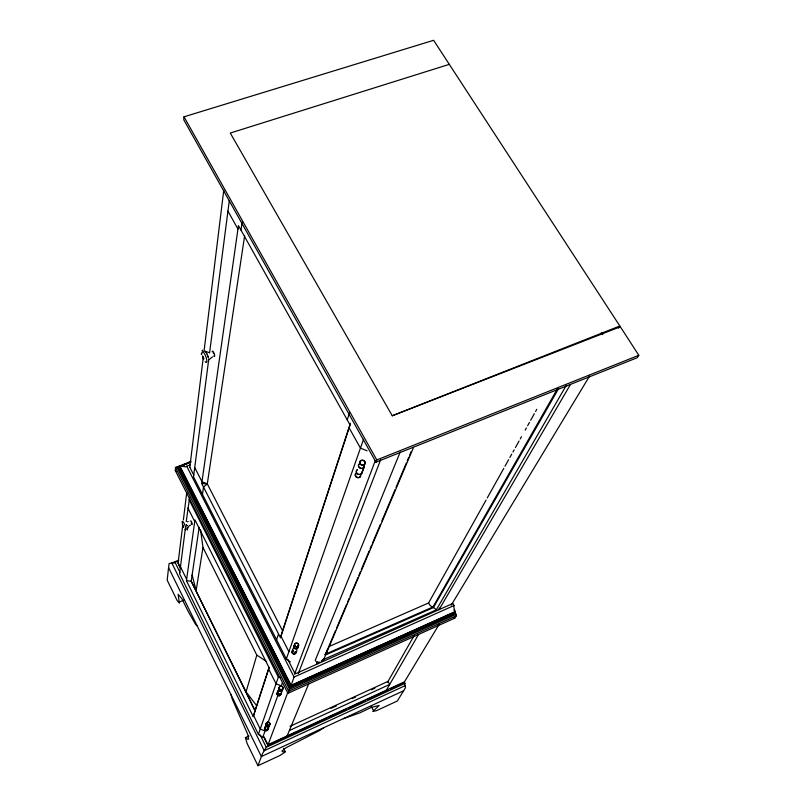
<?xml version="1.0" encoding="UTF-8"?>
<svg xmlns="http://www.w3.org/2000/svg" width="806" height="806" viewBox="0 0 806 806"><rect width="100%" height="100%" fill="white"/><g stroke="black" fill="none" stroke-linecap="round" stroke-linejoin="round"><path stroke-width="1.21" d="M230.788 694.228L232.42 699.487L247.684 734.195L248.661 739.162L247.724 739.314L245.367 737.611L247.2 743.686L257.96 765.7L280.075 755.434L285.354 751.887L282.513 751.736L281.929 751.041L285.858 747.827L319.529 730.568L324.123 727.526M453.677 617.809A3.415 1.189 65.5 0 0 454.896 618.011L456.226 615.875A1.622 0.574 65.4 0 0 455.934 614.444L453.919 609.91M201.339 353.643L201.339 354.499M190.357 520.968C191.334 519.427 193.369 526.933 191.304 523.809M618.545 328.123L619.834 325.997L433.628 40.3L184.01 116.81L183.778 119.792L375.959 462.181L637.254 357.703L638.805 355.305L620.338 326.773L392.26 415.775L230.274 133.04L449.305 64.359M454.655 618.212L287.923 693.311L175.305 470.563L175.527 467.44L177.058 467.5L191.123 461.959M178.771 467.621L290.12 687.286L455.551 612.973M168.635 567.585L169.038 563.878A2.912 1.118 6.9 0 1 169.27 563.505L171.839 563.001A3.083 1.189 6.9 0 0 173.089 563.122L174.872 562.739A2.146 0.826 6.9 0 0 175.033 562.326L178.499 560.905M189.783 467.44L203.102 358.811M204.019 351.315L223.756 190.236M178.035 563.505L182.609 526.167M183.375 519.941L186.73 492.567M185.299 528.867L179.587 573.711L258.404 734.357L262.736 737.359L265.013 731.032L260.247 729.037L253.598 715.516M186.226 521.522L189.642 497.423M208.593 360.484L193.521 476.84L286.342 658.955L290.331 661.917M209.56 353.018L229.317 200.503M186.438 580.693L194.951 519.92L269.093 667.69L253.245 716.615L186.438 580.693L191.203 581.207L246.052 691.87L255.028 710.761L253.245 716.615M201.712 483.54L238.445 225.609L350.066 424.953L280.478 637.717L201.712 483.54L207.293 483.872L282.574 630.796L280.478 637.717M202.457 494.37L203.525 487.096L207.293 483.872L244.651 235.684M240.984 230.123L242.173 221.962M199.183 527.305L191.203 581.207L255.028 710.761L269.073 667.398M200.543 529.602L202.971 547.476L196.13 590.576L192.13 574.98M257.96 765.7L262.434 753.731L266.252 747.293L260.137 734.881M202.971 547.476L256.822 655.117L246.052 691.87L256.671 705.703M326.984 651.711L327.206 650.019M276.589 639.833L278.513 633.869M347.245 419.906L349.522 412.813M282.574 630.796L350.388 423.291M288.145 692.626L287.944 693.261L290.029 687.558L455.652 613.144M258.404 734.357L278.332 677.141L189.027 499.569M286.342 658.955L363.556 439.28M289.485 689.08L177.068 467.399A2.277 0.977 22.7 0 0 177.814 467.571L178.509 467.53L290.029 687.558M267.935 722.932L277.949 695.165M282.503 682.531L281.284 685.906L276.035 683.73L268.66 669.02M268.972 726.579L269.879 724.09L269.355 724.332M281.909 691.195L282.966 688.294L282.402 688.556M361.884 472.82L364.1 466.765M362.005 472.85L364.231 466.785M287.772 659.379L295.177 673.897L452.891 603.462L454.04 605.518L294.069 677.06L290.986 685.705L179.798 466.533L190.377 461.898M294.553 674.148L375.374 460.417M263.905 737.389L267.804 745.298L287.772 692.525M375.959 462.181L376.805 459.944L638.805 355.305M327.035 651.701L325.967 653.485L327.206 650.15M298.291 673.645L380.623 459.843M400.219 451.985L315.217 660.426L316.919 662.341L319.881 662.079M438.706 609.759L439.391 608.097M316.627 664.325L317.594 661.988M286.906 736.493L308.799 683.609M335.447 630.806L325.181 655.097L433.366 607.633L558.578 388.613M336.424 628.499L346.691 604.198M347.668 601.891L349.129 598.415M350.106 596.108L357.935 577.6M358.912 575.283L360.373 571.817M361.35 569.499L369.168 550.992M370.145 548.674L371.616 545.209M372.594 542.891L380.412 524.384M381.883 520.918L395.071 489.685M396.048 487.368L406.315 463.077M407.292 460.77L408.763 457.294M409.74 454.987L411.201 451.511M413.528 447.38L323.79 659.368L321.322 661.081L323.77 659.399L436.308 609.89L566.255 385.459M187.405 530.066L187.385 527.537C187.455 530.499 188.382 524.968 190.609 525.129M264.076 736.845L267.965 744.704L404.411 681.886L405.529 687.629L397.368 700.978L376.462 710.68L372.795 711.446L379.173 705.472L371.516 707.336L360.151 712.706L343.255 718.771M209.439 359.325L212.492 356.867M328.505 646.765L428.56 602.989L486.038 500.143M487.257 497.957L503.77 468.407M504.989 466.221L508.657 459.662M509.886 457.465L511.719 454.191M512.938 451.995L514.168 449.808M515.387 447.622L519.054 441.053M520.273 438.867L521.502 436.681M525.169 430.112L526.389 427.926M527.618 425.739L529.451 422.455M530.67 420.269L534.338 413.7M535.567 411.513L536.786 409.327M387.424 682.46L414.224 635.44M557.42 388.835L433.003 606.958L324.838 654.442M385.983 690.873L418.546 634.413M439.26 609.286L570.406 384.543M202.074 350.701L202.618 350.157M190.166 464.78L185.521 466.845L179.849 466.019L291.127 685.332L455.36 611.613A5.471 1.934 65.5 0 1 454.04 605.518M439.431 623.884L404.048 682.551L390.416 688.828M451.239 605.115L589.539 376.14M455.36 611.613L290.986 685.705M197.178 625.93L195.576 624.378L188.08 611.25L181.854 598.677L178.126 594.274L179.365 603.14L177.078 600.44L167.195 580.219L168.555 567.615L261.376 756.542L403.625 690.752M267.804 745.298L326.843 718.106M329.039 717.088L346.137 709.22M348.404 708.172L365.481 700.313M367.717 699.286L388.149 689.876M266.252 747.293L405.156 683.276M405.398 685.543L264.227 750.688L171.839 563.001L178.781 560.17M290.059 726.297L388.049 681.372L389.681 684.445L289.384 730.528M331.034 708.323L336.263 705.925M352.182 698.621L355.587 697.059M371.506 689.765L374.921 688.193M245.729 737.49L249.024 735.989M456.226 615.875L288.699 691.266L175.466 467.49L190.669 461.606M289.394 689.321L455.984 614.363M179.345 602.001L183.899 600.107M392.26 415.775L619.834 325.997M180.967 466.07L187.979 463.329M177.058 467.5L188.765 462.966M187.395 521.714L188.272 521.603M432.751 606.968L433.366 607.633M208.724 352.444L205.117 351.204M278.332 677.141L280.649 677.493M433.85 607.623L436.308 609.89M432.187 606.868L430.061 605.437L428.56 602.989M367.093 450.806L360.453 448.106L349.119 427.845M207.293 483.872L201.974 481.686L194.73 467.53M256.822 655.117L266.091 661.182M213.187 352.927L213.6 353.532M176.02 471.339L175.305 470.563M191.435 523.245L191.435 522.53M206.205 352.595L205.661 351.759L206.084 352.494M205.329 351.305L205.762 351.89M601.387 332.505L602.747 334.611M184.01 116.81L376.805 459.944M227.937 211.132L237.961 229.055M371.244 706.328L373.49 710.6M280.972 636.206L288.891 651.701M189.803 467.258L193.793 475.077M186.67 466.15L294.069 677.06M187.939 508.062L194.72 521.573M206.548 353.31L207.001 354.217L206.638 353.401M283.521 748.27L285.163 751.575M178.055 562.689L180.826 568.311M178.589 564.633L179.708 566.89M180.473 566.789L186.629 579.312M175.033 562.326L180.03 572.482M202.82 358.086C205.701 362.226 201.581 352.081 202.638 357.622M207.424 355.184L208.17 357.179M207.474 355.224L208.139 357.219M208.643 359.063L208.794 359.909M208.623 359.164L208.744 360.02M201.762 353.25L201.873 354.056M280.649 693.623A1.773 1.703 21.5 0 1 277.939 695.306A1.773 1.703 21.5 0 0 280.669 693.563M277.586 694.994A1.773 1.703 21.5 0 1 277.748 692.586M280.861 693.533A1.975 1.884 21.5 0 1 279.652 695.638A1.975 1.884 21.5 0 1 277.264 694.792A1.975 1.884 21.5 0 1 277.647 692.384M281.435 691.961A1.975 1.894 21.5 0 1 280.055 694.127A2.055 1.965 21.5 0 1 277.607 692.948A2.055 1.965 21.5 0 1 278.594 690.48A1.975 1.894 21.5 0 0 277.667 692.918A1.975 1.894 21.5 0 0 280.055 694.127A2.055 1.965 21.5 0 0 281.516 691.941M282.483 689.08A1.995 1.904 21.4 0 1 281.264 691.205A1.995 1.904 21.4 0 1 278.856 690.349A2.075 1.975 21.4 0 1 279.188 687.861A1.995 1.904 21.4 0 0 278.856 690.349A2.075 1.975 21.4 0 0 281.314 691.266A2.075 1.975 21.4 0 0 282.574 689.059A1.793 1.713 21.4 0 0 281.183 686.218A1.793 1.713 21.4 0 0 279.47 688.656A1.793 1.713 21.4 0 0 282.563 688.939M277.607 694.943A1.773 1.703 21.5 0 1 277.768 692.535M212.21 351.849A2.861 0.766 69.7 0 1 213.318 351.839A2.861 0.766 69.7 0 1 214.638 355.517A2.861 0.766 69.7 0 1 213.691 355.99M202.034 352.706A5.682 1.491 69.7 0 1 204.361 353.431A5.682 1.491 69.7 0 1 206.83 360.484A5.682 1.491 69.7 0 1 205.147 361.622M182.247 522.792A4.514 0.957 68.2 0 1 183.405 522.177A4.514 0.957 68.2 0 1 185.803 527.809A4.514 0.957 68.2 0 1 184.997 529.25M183.345 526.308A4.514 0.957 68.2 0 1 183.043 525.552M182.549 524.081A4.514 0.957 68.2 0 1 182.368 523.396M360.373 476.134A2.569 2.277 19.8 0 1 359.123 477.394M358.509 477.565A2.569 2.277 19.8 0 1 357.844 477.565M357.189 477.424A2.569 2.277 19.8 0 1 355.809 473.888M360.745 474.784A2.851 2.529 19.8 0 1 359.073 477.595A2.851 2.529 19.8 0 1 355.617 476.366A2.851 2.529 19.8 0 1 356.081 473.132M362.005 472.175A2.871 2.539 19.8 0 1 357.995 474.119A2.871 2.539 19.8 0 1 357.26 469.838M363.899 464.78A2.892 2.549 19.8 0 1 363.113 467.974A2.892 2.549 19.8 0 1 359.446 467.581A3.012 2.66 19.8 0 1 358.872 464.175A2.892 2.549 19.8 0 0 359.446 467.581A3.012 2.66 19.8 0 0 363.214 468.044A3.012 2.66 19.8 0 0 364.01 464.719M360.04 463.42A2.892 2.549 19.8 0 0 359.436 463.762A3.012 2.66 19.8 0 1 360 463.309M362.136 472.165A2.982 2.64 19.8 0 1 357.965 474.21A2.982 2.64 19.8 0 1 357.189 469.767M360.413 476.014A2.569 2.277 19.8 0 1 359.174 477.283M357.239 477.303A2.569 2.277 19.8 0 1 355.849 473.767M295.903 651.802A1.924 1.814 20.9 0 1 294.573 653.868A1.924 1.814 20.9 0 1 292.246 652.699A1.924 1.814 20.9 0 1 293.172 650.432M296.134 651.701A2.146 2.025 20.9 0 1 294.664 653.998A2.146 2.025 20.9 0 1 292.074 652.709A2.146 2.025 20.9 0 1 293.102 650.17M296.9 649.827A2.237 2.106 20.8 0 1 295.369 652.235A2.237 2.106 20.8 0 1 292.669 650.885A2.237 2.106 20.8 0 1 293.737 648.246M297.867 645.938A2.166 2.035 20.8 0 1 297.071 648.578A2.247 2.116 20.8 0 1 294.17 647.984A2.247 2.116 20.8 0 1 294.472 645.132M294.522 645.193A2.166 2.035 20.8 0 0 294.23 647.943A2.166 2.035 20.8 0 0 297.071 648.578A2.247 2.116 20.8 0 0 297.958 645.888M267.864 729.158A1.652 1.592 22.5 0 1 266.403 730.609A1.652 1.592 22.5 0 1 264.65 729.42A1.652 1.592 22.5 0 1 265.506 727.556M268.035 728.654A1.834 1.773 22.5 0 1 266.746 730.689A1.834 1.773 22.5 0 1 264.539 729.561A1.834 1.773 22.5 0 1 265.446 727.344M268.61 727.284A1.914 1.854 22.5 0 1 267.431 729.359A1.914 1.854 22.5 0 1 265.114 728.533A1.914 1.854 22.5 0 1 265.496 726.176M269.436 724.826A1.844 1.783 22.4 0 1 268.287 726.821A1.844 1.783 22.4 0 1 266.061 726.025A1.844 1.783 22.4 0 1 266.423 723.748M269.476 724.755A1.662 1.612 22.3 0 1 266.615 724.503A1.662 1.612 22.3 0 1 268.197 722.257A1.662 1.612 22.3 0 1 269.466 724.806A1.662 1.612 22.3 0 1 266.595 724.554A1.662 1.612 22.3 0 1 268.217 722.206A1.662 1.612 22.3 0 1 269.476 724.755A1.924 1.854 22.4 0 1 268.338 726.881A1.924 1.854 22.4 0 1 266.01 726.055A1.924 1.854 22.4 0 1 266.373 723.697M266.796 723.435A1.924 1.854 22.4 0 1 267.26 723.284M182.438 524.575L183.627 527.356L182.519 524.555M323.76 659.389L323.397 658.784A1.672 1.4 85.2 0 0 323.79 659.368M186.71 525.331L186.398 524.535L186.992 526.117L186.71 525.331M279.299 688.737A1.995 1.904 21.4 0 0 282.725 689.049A1.995 1.904 21.4 0 0 281.203 686.027A1.995 1.904 21.4 0 0 279.299 688.737M360.201 463.641A2.609 2.307 19.7 0 0 364.675 464.115A2.609 2.307 19.7 0 0 362.589 460.387A2.609 2.307 19.7 0 0 360.201 463.641M359.95 463.742A2.902 2.559 19.7 0 0 364.916 464.276A2.902 2.559 19.7 0 0 362.599 460.135A2.902 2.559 19.7 0 0 359.95 463.742M294.845 645.828A1.955 1.834 20.8 0 0 298.19 646.14A1.955 1.834 20.8 0 0 296.689 643.218A1.955 1.834 20.8 0 0 294.845 645.828M294.653 645.908A2.166 2.045 20.8 0 0 298.371 646.261A2.166 2.045 20.8 0 0 296.699 643.007A2.166 2.045 20.8 0 0 294.653 645.908M266.433 724.634A1.854 1.793 22.3 0 0 269.617 724.916A1.854 1.793 22.3 0 0 268.207 722.085A1.854 1.793 22.3 0 0 266.433 724.634"/></g></svg>
